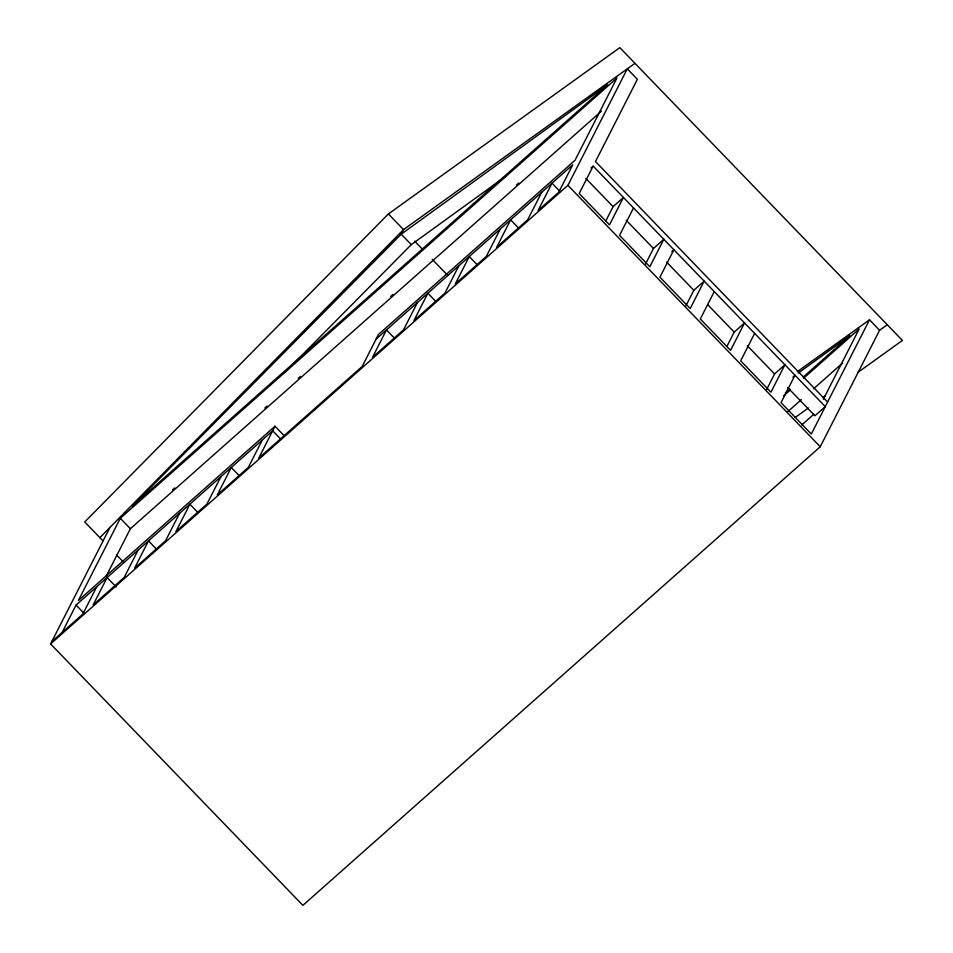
<?xml version="1.0" encoding="UTF-8"?>
<svg xmlns="http://www.w3.org/2000/svg" width="953" height="953" viewBox="0 0 953 953"><rect width="100%" height="100%" fill="white"/><g stroke="black" fill="none" stroke-linecap="round" stroke-linejoin="round"><path stroke-width="1.43" d="M887.279 324.747L879.595 330.262L820.247 446.754L302.899 905.35L50.592 643.93L109.94 527.438M62.1 632.482L76.061 605.072L272.653 430.804L280.73 439.166M274.988 426.229L258.692 458.214L362.164 366.488L378.448 334.515L575.04 160.247L616.936 78.027L120.292 518.265L78.396 600.497L274.988 426.229L284.065 435.64M96.753 586.726L82.792 614.137L51.748 641.655M106.057 576.47L130.382 528.724L601.426 111.179M138.149 550.036L124.176 577.447L93.144 604.964L107.105 577.554L116.183 586.965M179.533 513.345L165.572 540.756L134.528 568.274L148.489 540.863L156.566 549.226M220.917 476.667L206.956 504.066L175.912 531.583L189.885 504.173L197.95 512.547M262.313 439.976L248.34 467.387L217.296 494.905L231.269 467.494L239.346 475.857M417.509 302.399L403.548 329.809L372.504 357.327L386.465 329.917L394.542 338.279M458.905 265.708L444.932 293.119L413.888 320.637L427.861 293.226L435.938 301.589M500.289 229.018L486.316 256.428L455.284 283.946L469.245 256.536L477.322 264.898M541.673 192.339L527.712 219.738L496.668 247.256L510.629 219.845L518.706 228.22M50.592 643.93L567.928 185.335L627.288 68.854L637.378 79.302L595.482 161.533L827.609 402.035M787.69 387.549L814.934 415.782L825.286 406.609L593.159 166.108L579.186 193.519L609.467 224.884L623.429 197.474L613.089 206.646L605.774 221.001M633.519 207.933L619.557 235.343L649.839 266.709L663.8 239.298L653.46 248.471L645.479 264.136M685.838 305.961L693.82 290.296L704.172 281.123L690.21 308.534L659.929 277.168L673.89 249.757L671.829 251.592M714.262 291.582L700.3 318.993L730.57 350.359L744.543 322.948L734.191 332.12L726.877 346.487M754.633 333.407L740.672 360.818L770.941 392.195L784.915 364.785L774.563 373.957L766.581 389.61M823.344 399.271L859.165 328.976L803.486 378.341M879.595 330.262L869.505 319.815L811.313 434.02L781.043 402.642L795.005 375.232L792.932 377.066M857.819 372.48L902.408 340.435L619.819 47.65L388.395 213.937L84.734 521.97L102.972 540.875M99.874 537.659L403.524 229.625L634.96 63.339M284.709 372.659L287.842 369.49M293.071 364.201L411.291 244.647L506.138 175.995M172.481 489.902L174.709 487.936M264.886 408.003L267.102 406.026M298.277 378.389L300.505 376.423M390.682 296.49L392.91 294.513M516.478 184.977L518.706 183M376.125 339.089L572.717 164.821L558.744 192.232L538.052 210.577L552.025 183.167L560.09 191.529M591.086 167.942L593.159 166.108M785.343 392.91L789.799 388.967M803.153 377.126L849.909 335.67L798.292 373.04M783.437 396.103L790.12 390.182M787.964 411.493L801.33 399.652M813.576 388.788L842.523 363.129M801.676 425.026L813.922 414.174M797.327 371.67L869.505 319.815M795.136 417.521L808.394 407.991M822.856 397.604L825.274 395.864M585.833 178.414L613.089 206.646M626.204 220.238L653.46 248.471M666.576 262.063L693.82 290.296M707.96 304.936L734.191 332.12M747.319 345.725L774.563 373.957M567.928 185.335L820.247 446.754M388.395 213.937L403.524 229.625L401.201 234.188L132.324 506.091L607.692 84.71L401.201 234.188L411.291 244.647M414.65 241.145L422.906 249.698M432.197 259.323L447.672 275.357M120.292 518.265L130.382 528.724M116.421 554.801L123.652 562.294M76.061 605.072L84.138 613.434"/></g></svg>
